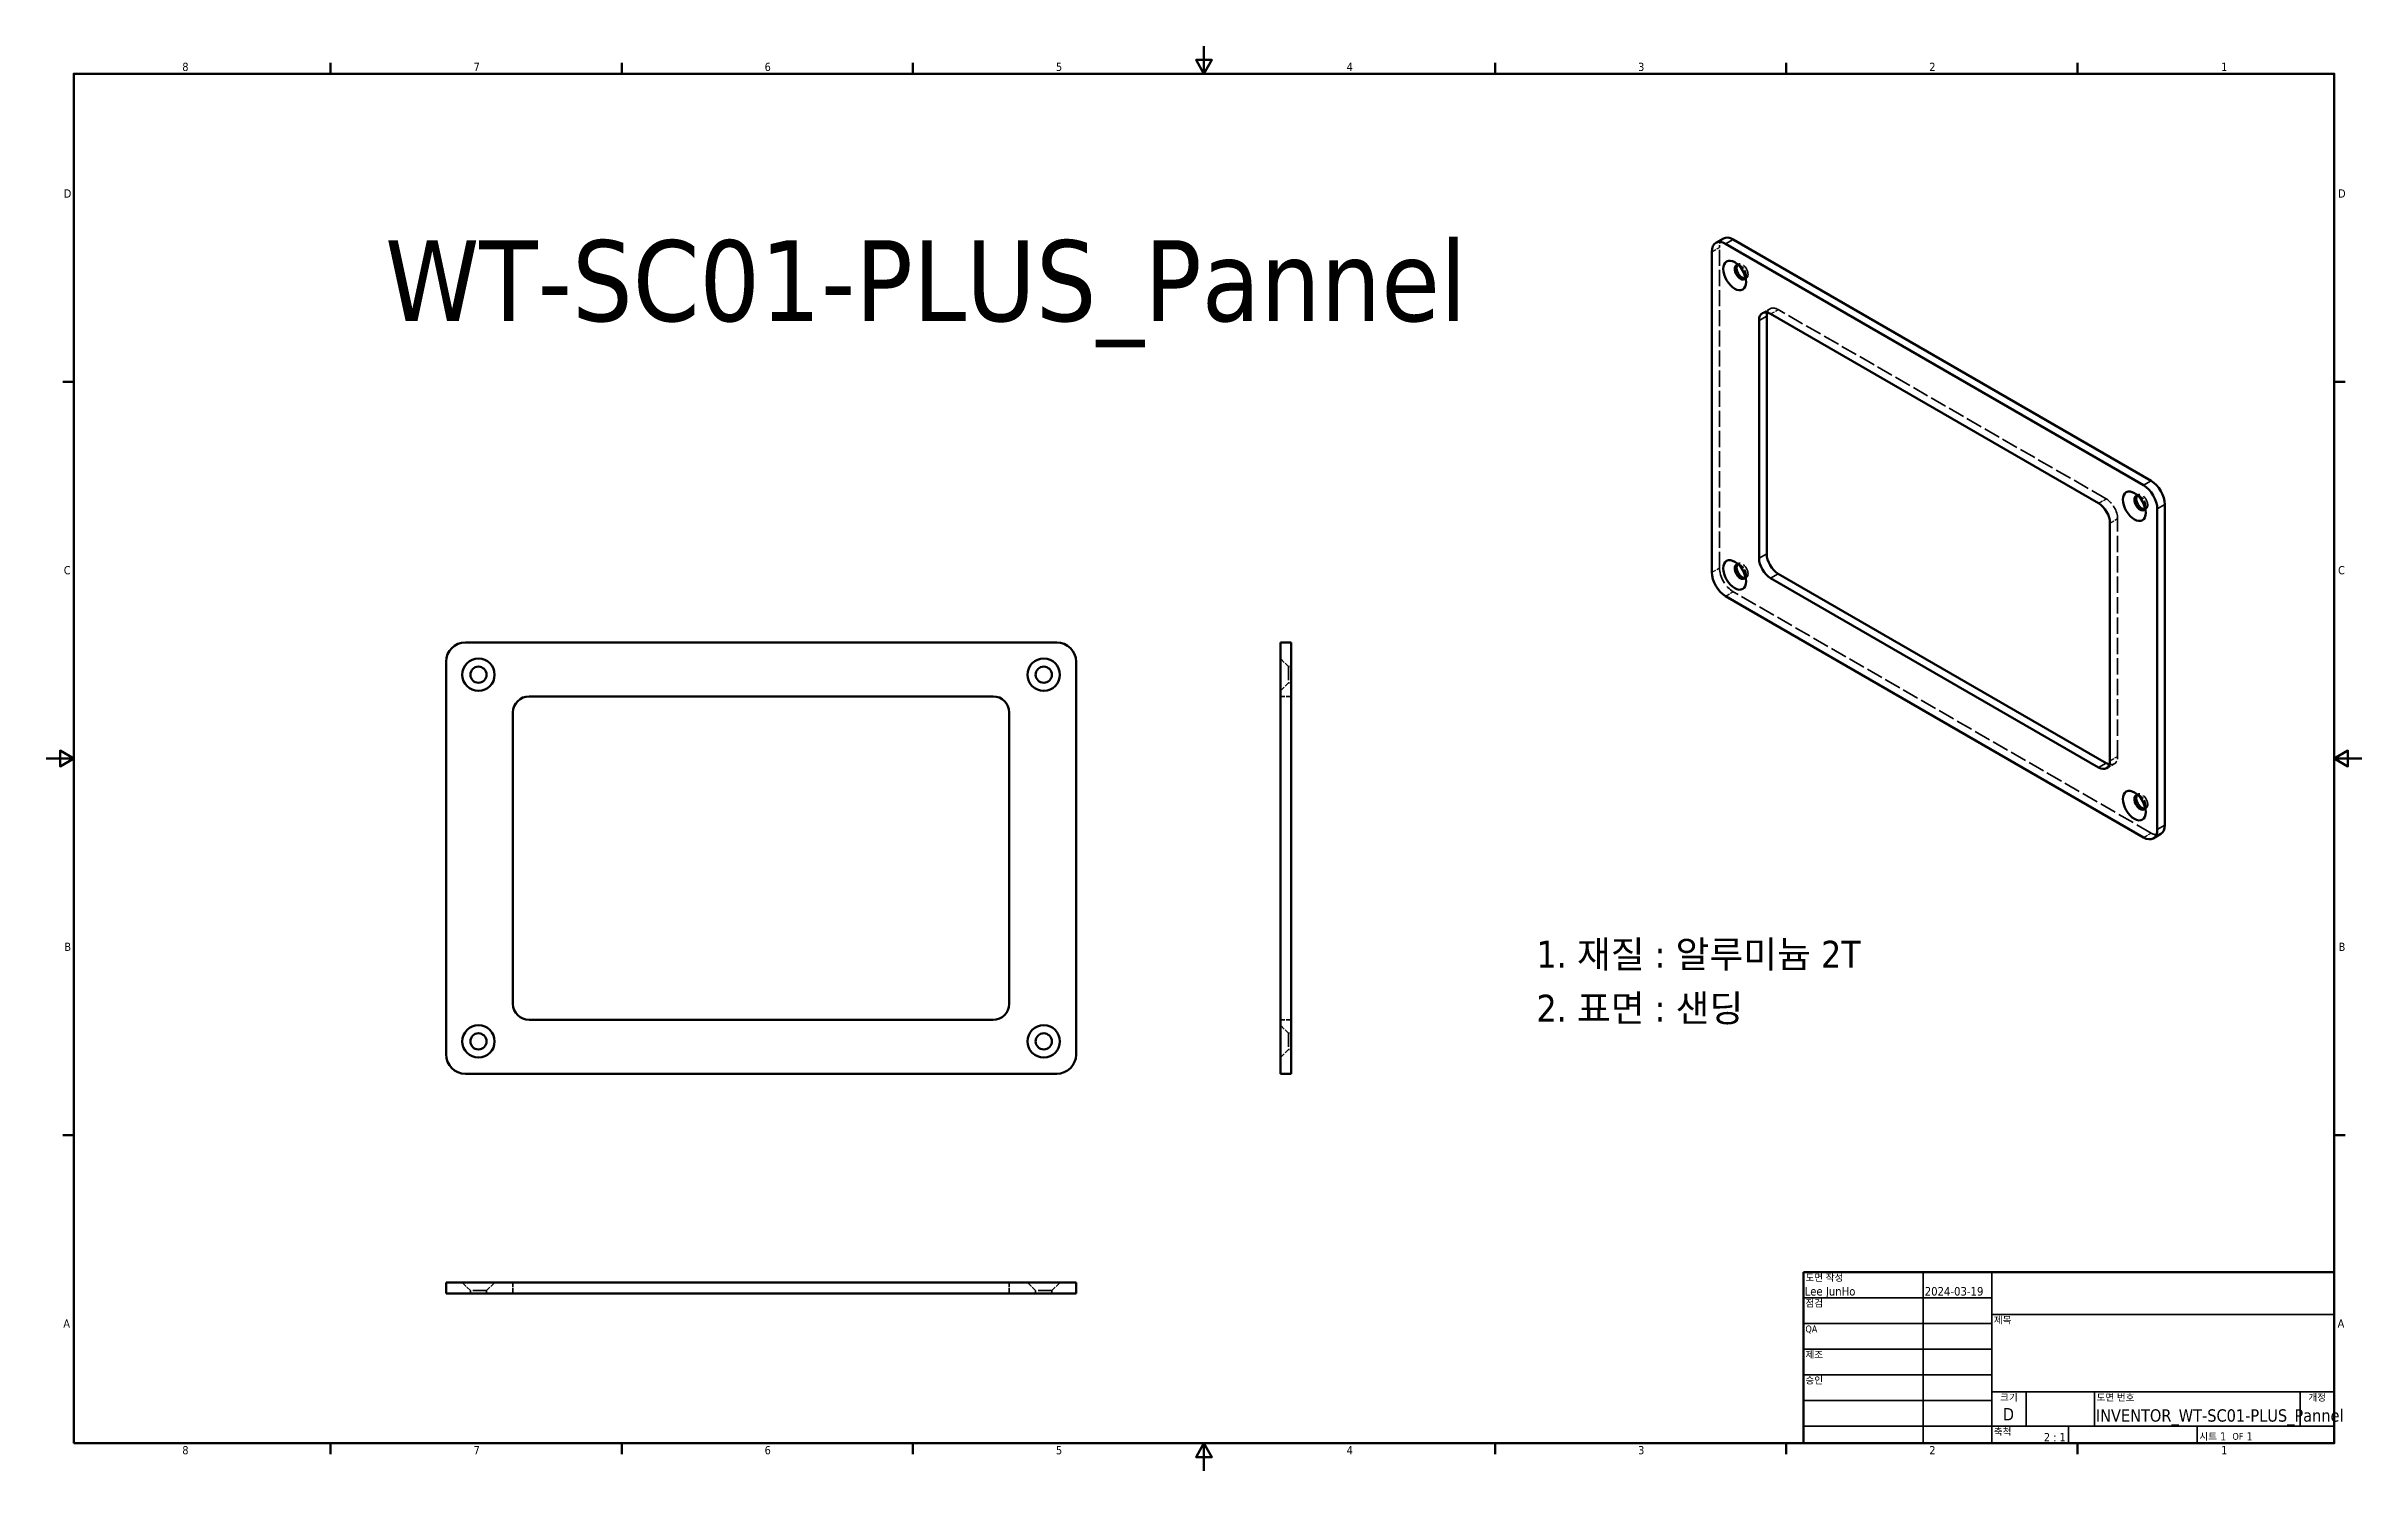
# Model space of a CAD drawing. Header units: millimetres. Extents: x -504 to -75, y -311 to -47.
import ezdxf
from ezdxf.enums import TextEntityAlignment as Align

# ---------------------------------------------------------------- set-up
doc = ezdxf.new("R2010")
doc.units = ezdxf.units.MM
doc.header["$LTSCALE"] = 0.666667
doc.linetypes.add('DASHED', pattern=[0.2067, 0.1654, -0.0413])
for name, color, linetype, lineweight in [('경계(ANSI)', 7, 'Continuous', 70), ('외형선(ANSI)', 7, 'Continuous', 50), ('은선 (ANSI)', 7, 'DASHED', 35), ('제목(ANSI)', 7, 'Continuous', 50), ('좁은 외형선(ANSI)', 7, 'Continuous', 35), ('좁은 은선 (ANSI)', 7, 'DASHED', 25)]:
    doc.layers.add(name, color=color, linetype=linetype, lineweight=lineweight)
doc.styles.add('주 텍스트 (ANSI)', font='tahoma.ttf')
doc.styles.add('텍스트 스타일30', font='tahoma.ttf')
doc.styles.add('텍스트 스타일38', font='tahoma.ttf')
doc.styles.add('텍스트 스타일39', font='tahoma.ttf')

# ---------------------------------------------------------------- blocks, each defined once
blk = doc.blocks.new('경계 기본 경계')
at = {"layer": '경계(ANSI)'}
for p, q in [((107.95, 533.4), (107.95, 537.46)), ((215.9, 533.4), (215.9, 537.46)), ((323.85, 533.4), (323.85, 537.46)), ((539.75, 533.4), (539.75, 537.46)), ((647.7, 533.4), (647.7, 537.46)), ((755.65, 533.4), (755.65, 537.46)), ((12.7, 419.1), (8.64, 419.1)), ((850.9, 419.1), (854.96, 419.1)), ((12.7, 139.7), (8.64, 139.7)), ((850.9, 139.7), (854.96, 139.7)), ((107.95, 25.4), (107.95, 21.34)), ((215.9, 25.4), (215.9, 21.34)), ((323.85, 25.4), (323.85, 21.34)), ((539.75, 25.4), (539.75, 21.34)), ((647.7, 25.4), (647.7, 21.34)), ((755.65, 25.4), (755.65, 21.34))]:
    blk.add_line(p, q, dxfattribs=at)
at = {"layer": '경계(ANSI)', "flags": 128}
for points in [[(431.8, 543.56), (431.8, 533.4), (428.87, 538.48), (434.73, 538.48), (431.8, 533.4)], [(12.7, 25.4), (12.7, 533.4), (850.9, 533.4), (850.9, 25.4), (12.7, 25.4)], [(2.54, 279.4), (12.7, 279.4), (7.62, 282.33), (7.62, 276.47), (12.7, 279.4)], [(861.06, 279.4), (850.9, 279.4), (855.98, 282.33), (855.98, 276.47), (850.9, 279.4)], [(431.8, 15.24), (431.8, 25.4), (428.87, 20.32), (434.73, 20.32), (431.8, 25.4)]]:
    blk.add_lwpolyline(points, dxfattribs=at)
at = {"layer": '경계(ANSI)', "char_height": 3.05, "attachment_point": 7, "style": '주 텍스트 (ANSI)'}
for s, insert in [('8', (52.98, 534.35)), ('7', (160.98, 534.42)), ('6', (268.9, 534.35)), ('5', (376.93, 534.35)), ('4', (484.71, 534.42)), ('3', (592.78, 534.35)), ('2', (700.75, 534.42)), ('1', (808.94, 534.42)), ('D', (9.04, 487.43)), ('D', (852.32, 487.43)), ('C', (9.04, 347.67)), ('C', (852.32, 347.67)), ('B', (9.23, 208.03)), ('B', (852.51, 208.03)), ('A', (8.86, 68.33)), ('A', (852.14, 68.33)), ('8', (52.98, 21.27)), ('7', (160.98, 21.34)), ('6', (268.9, 21.27)), ('5', (376.93, 21.27)), ('4', (484.71, 21.34)), ('3', (592.78, 21.27)), ('2', (700.75, 21.34)), ('1', (808.94, 21.34))]:
    blk.add_mtext(s, dxfattribs=dict(at, insert=insert))
blk = doc.blocks.new('제목 블록 ANSI - 대형')
at = {"layer": '제목(ANSI)'}
for p, q in [((127, 189.23), (127, 125.73)), ((323.85, 189.23), (127, 189.23)), ((323.85, 125.73), (323.85, 189.23)), ((127, 125.73), (323.85, 125.73))]:
    blk.add_line(p, q, dxfattribs=at)
at = {"layer": '제목(ANSI)', "lineweight": 35}
for p, q in [((171.45, 125.73), (171.45, 189.23)), ((196.85, 125.73), (196.85, 189.23)), ((127, 179.7), (196.85, 179.7)), ((196.85, 173.48), (323.85, 173.48)), ((127, 170.18), (196.85, 170.18)), ((127, 160.65), (196.85, 160.65)), ((127, 151.13), (196.85, 151.13)), ((127, 141.6), (196.85, 141.6)), ((323.85, 144.78), (196.85, 144.78)), ((209.55, 132.08), (209.55, 144.78)), ((234.95, 132.08), (234.95, 144.78)), ((311.15, 132.08), (311.15, 144.78)), ((196.85, 132.08), (127, 132.08)), ((323.85, 132.08), (196.85, 132.08)), ((225.3, 132.08), (225.3, 125.73)), ((273.05, 132.08), (273.05, 125.73))]:
    blk.add_line(p, q, dxfattribs=at)
at = {"layer": '제목(ANSI)', "style": '텍스트 스타일38'}
for s, p in [('도면 작성', (127.76, 188.47)), ('점검', (127.76, 178.94)), ('제목', (197.61, 172.72)), ('QA', (127.76, 169.42)), ('제조', (127.76, 159.89)), ('승인', (127.76, 150.37)), ('도면 번호', (235.71, 144.02)), ('축척', (197.61, 131.32))]:
    blk.add_text(s, height=2.54, dxfattribs=at).set_placement(p, align=Align.TOP_LEFT)
for s, p in [('크기', (203.2, 144.02)), ('개정', (317.5, 144.02))]:
    blk.add_text(s, height=2.54, dxfattribs=at).set_placement(p, align=Align.TOP_CENTER)
at = {"layer": '제목(ANSI)', "insert": (273.81, 126.49), "char_height": 3.048, "attachment_point": 7, "style": '주 텍스트 (ANSI)'}
blk.add_mtext('\\A1;\\fTahoma|b0|i0;\\H2.5400;시트\\fTahoma|b0|i0;\\H3.0480; 1  \\fTahoma|b0|i0;\\H2.5400;OF\\fTahoma|b0|i0;\\H3.0480; 1 ', dxfattribs=at)
at = {"layer": '제목(ANSI)'}
for tag, p, height, style in [('작성자_001', (127.44, 180.53), 3.17, '텍스트 스타일39'), ('작성_날짜_001', (171.98, 180.53), 3.17, '텍스트 스타일39'), ('시트_크기_001', (200.93, 134.24), 4.57, '텍스트 스타일30'), ('부품_번호_001', (235.49, 132.95), 4.57, '텍스트 스타일30'), ('초기_뷰_축척_001', (212.64, 126.56), 3.05, '주 텍스트 (ANSI)')]:
    blk.add_attdef(tag, p, '', height=height, dxfattribs=dict(at, style=style))
at = {"layer": '제목(ANSI)', "style": '텍스트 스타일39'}
for tag, p in [('회사', (260.35, 181.36)), ('리비전_번호', (317.5, 136.52))]:
    blk.add_attdef(tag, text='', height=3.17, dxfattribs=at).set_placement(p, align=Align.MIDDLE_CENTER)
for tag, p in [('점검자', (127.76, 170.94)), ('점검_날짜', (172.21, 170.94)), ('제조_승인자', (127.76, 151.89)), ('제조_승인_날짜', (172.21, 151.89)), ('엔지니어링_승인자', (127.76, 142.37)), ('엔지니어링_승인_날짜', (172.21, 142.37))]:
    blk.add_attdef(tag, text='', height=3.17, dxfattribs=at).set_placement(p, align=Align.BOTTOM_LEFT)
at = {"layer": '제목(ANSI)', "style": '텍스트 스타일30'}
blk.add_attdef('제목', text='', height=4.57, dxfattribs=at).set_placement((197.61, 158.06), align=Align.MIDDLE_LEFT)

msp = doc.modelspace()

# ---------------------------------------------------------------- linework, layer by layer
at = {"layer": '외형선(ANSI)'}
for p, q in [((-195.18, -84.96), (-195.18, -144.41)), ((-194.43, -83.32), (-193.02, -82.5)), ((-115.13, -128.25), (-192.63, -83.49)), ((-191.22, -82.68), (-113.72, -127.44)), ((-186.41, -141.81), (-186.41, -97.72)), ((-184.99, -96.9), (-184.99, -140.99)), ((-184.29, -96.49), (-123.48, -131.6)), ((-112.59, -192.1), (-112.59, -132.66)), ((-111.17, -131.85), (-111.17, -191.29)), ((-121.36, -135.28), (-121.36, -179.37)), ((-123.48, -180.59), (-184.29, -145.48)), ((-182.87, -144.67), (-122.06, -179.78)), ((-192.63, -148.81), (-115.13, -193.57)), ((-316.63, -157.42), (-426.23, -157.4)), ((-275.15, -157.42), (-275.15, -157.4)), ((-275.15, -157.4), (-273.15, -157.4)), ((-275.15, -157.42), (-275.15, -161.02)), ((-273.15, -157.4), (-273.15, -157.42)), ((-273.15, -161.02), (-273.15, -157.42)), ((-429.83, -161), (-429.83, -233.8)), ((-313.03, -233.82), (-313.03, -161.02)), ((-275.15, -233.82), (-275.15, -161.02)), ((-273.15, -161.02), (-273.15, -233.82)), ((-417.43, -224.42), (-417.43, -170.42)), ((-414.43, -167.42), (-328.43, -167.42)), ((-325.43, -170.42), (-325.43, -224.42)), ((-113.33, -193.75), (-111.92, -192.94)), ((-328.43, -227.42), (-414.43, -227.42)), ((-275.15, -233.82), (-275.15, -237.42)), ((-273.15, -237.42), (-273.15, -233.82)), ((-426.23, -237.4), (-316.63, -237.42)), ((-275.15, -237.42), (-273.15, -237.42)), ((-429.83, -276.13), (-429.83, -278.13)), ((-426.23, -276.13), (-429.83, -276.13)), ((-429.83, -278.13), (-426.23, -278.13)), ((-426.23, -276.13), (-316.63, -276.13)), ((-316.63, -278.13), (-426.23, -278.13)), ((-313.03, -276.13), (-316.63, -276.13)), ((-316.63, -278.13), (-313.03, -278.13)), ((-313.03, -276.13), (-313.03, -278.13))]:
    msp.add_line(p, q, dxfattribs=at)
for centre, radius in [((-423.83, -163.4), 3), ((-423.83, -163.4), 1.5), ((-319.03, -163.4), 3), ((-319.03, -163.4), 1.5), ((-423.83, -231.4), 3), ((-423.83, -231.4), 1.5), ((-319.03, -231.4), 3), ((-319.03, -231.4), 1.5)]:
    msp.add_circle(centre, radius, dxfattribs=at)
for centre, radius, start, end in [((-426.23, -161), 3.6, 90, 180), ((-316.63, -161.02), 3.6, 0, 90), ((-414.43, -170.42), 3, 90, 180), ((-328.43, -170.42), 3, 0, 90), ((-414.43, -224.42), 3, 180, 270), ((-328.43, -224.42), 3, 270, 0), ((-426.23, -233.8), 3.6, 180, 270), ((-316.63, -233.82), 3.6, 270, 0)]:
    msp.add_arc(centre, radius, start, end, dxfattribs=at)
for centre, major_axis, start_param, end_param in [((-192.63, -86.43), (-1.8, 3.12), 5.497787, 7.068583), ((-191.22, -85.62), (-1.8, 3.12), 5.497787, 6.283185), ((-189.87, -88.76), (-0.75, 1.3), 5.921818, 9.786145), ((-189.52, -88.56), (-0.75, 1.3), 0.237941, 2.903652), ((-184.29, -98.94), (-1.5, 2.6), 5.497787, 7.068583), ((-182.87, -98.13), (1.5, -2.6), 3.632475, 3.926991), ((-115.13, -131.19), (-1.8, 3.12), 3.926991, 5.497787), ((-113.72, -130.38), (1.8, -3.12), 0.785398, 2.356194), ((-123.48, -134.05), (1.5, -2.6), 0.785398, 2.356194), ((-115.77, -131.55), (-0.75, 1.3), 5.921818, 9.786145), ((-115.42, -131.34), (-0.75, 1.3), 0.237941, 2.903652), ((-182.87, -142.22), (1.5, -2.6), 3.926991, 5.497787), ((-192.63, -145.87), (1.8, -3.12), 3.926991, 5.497787), ((-189.87, -144.28), (-0.75, 1.3), 5.921818, 9.786145), ((-189.52, -144.08), (-0.75, 1.3), 0.237941, 2.903652), ((-184.29, -143.03), (-1.5, 2.6), 0.785398, 2.356194), ((-123.48, -178.14), (1.5, -2.6), 5.497787, 7.068583), ((-122.06, -177.33), (1.5, -2.6), 5.497787, 5.792303), ((-115.77, -187.07), (-0.75, 1.3), 5.921818, 9.786145), ((-115.42, -186.86), (-0.75, 1.3), 0.237941, 2.903652), ((-115.13, -190.64), (1.8, -3.12), 5.497787, 7.068583), ((-113.72, -189.82), (1.8, -3.12), 0, 0.785398)]:
    msp.add_ellipse(centre, major_axis=major_axis, ratio=0.57735, start_param=start_param, end_param=end_param, dxfattribs=at)
for centre in [(-190.93, -89.37), (-116.83, -132.16), (-190.93, -144.9), (-116.83, -187.68)]:
    msp.add_ellipse(centre, major_axis=(1.5, -2.6), ratio=0.57735, dxfattribs=at)
at = {"layer": '은선 (ANSI)', "ltscale": 27.092405}
msp.add_line((-193.76, -143.59), (-193.76, -84.15), dxfattribs=at)
at = {"layer": '은선 (ANSI)', "ltscale": 8.080843}
for p, q in [((-189.87, -87.54), (-190.93, -86.92)), ((-188.81, -89.37), (-188.81, -90.6)), ((-115.77, -130.32), (-116.83, -129.71)), ((-114.71, -132.16), (-114.71, -133.38)), ((-189.87, -143.06), (-190.93, -142.45)), ((-188.81, -144.9), (-188.81, -146.12)), ((-273.65, -161.9), (-275.15, -160.4)), ((-273.65, -164.9), (-275.15, -166.4)), ((-115.77, -185.84), (-116.83, -185.23)), ((-114.71, -187.68), (-114.71, -188.9)), ((-273.65, -229.9), (-275.15, -228.4)), ((-273.65, -232.9), (-275.15, -234.4)), ((-425.33, -277.63), (-426.83, -276.13)), ((-422.33, -277.63), (-420.83, -276.13)), ((-320.53, -277.63), (-322.03, -276.13)), ((-317.53, -277.63), (-316.03, -276.13))]:
    msp.add_line(p, q, dxfattribs=at)
at = {"layer": '은선 (ANSI)', "ltscale": 1.904597}
for p, q in [((-190.27, -87.26), (-190.62, -87.46)), ((-188.77, -89.86), (-189.12, -90.06)), ((-116.17, -130.04), (-116.52, -130.25)), ((-114.67, -132.64), (-115.02, -132.84)), ((-190.27, -142.78), (-190.62, -142.98)), ((-188.77, -145.38), (-189.12, -145.58)), ((-273.15, -161.9), (-273.65, -161.9)), ((-273.15, -164.9), (-273.65, -164.9)), ((-116.17, -185.56), (-116.52, -185.77)), ((-114.67, -188.16), (-115.02, -188.37)), ((-273.15, -229.9), (-273.65, -229.9)), ((-273.15, -232.9), (-273.65, -232.9)), ((-425.33, -278.13), (-425.33, -277.63)), ((-422.33, -278.13), (-422.33, -277.63)), ((-320.53, -278.13), (-320.53, -277.63)), ((-317.53, -278.13), (-317.53, -277.63))]:
    msp.add_line(p, q, dxfattribs=at)
at = {"layer": '은선 (ANSI)', "ltscale": 7.618686}
for p, q in [((-185.79, -96.34), (-184.37, -95.53)), ((-275.15, -167.42), (-273.15, -167.42)), ((-121.98, -180.74), (-120.56, -179.92)), ((-275.15, -227.42), (-273.15, -227.42)), ((-417.43, -276.13), (-417.43, -278.13)), ((-325.43, -276.13), (-325.43, -278.13))]:
    msp.add_line(p, q, dxfattribs=at)
at = {"layer": '은선 (ANSI)', "ltscale": 27.737461}
msp.add_line((-122.06, -130.79), (-182.87, -95.68), dxfattribs=at)
at = {"layer": '은선 (ANSI)', "ltscale": 27.499809}
msp.add_line((-119.94, -178.55), (-119.94, -134.46), dxfattribs=at)
at = {"layer": '은선 (ANSI)', "ltscale": 27.907213}
msp.add_line((-113.72, -192.76), (-191.22, -148), dxfattribs=at)
at = {"layer": '은선 (ANSI)', "ltscale": 22.798204}
for p, q in [((-273.65, -161.9), (-273.65, -164.9)), ((-273.65, -229.9), (-273.65, -232.9)), ((-422.33, -277.63), (-425.33, -277.63)), ((-317.53, -277.63), (-320.53, -277.63))]:
    msp.add_line(p, q, dxfattribs=at)
at = {"layer": '은선 (ANSI)', "ltscale": 10.770705}
for centre, major_axis, start_param, end_param in [((-191.22, -85.62), (-1.8, 3.12), 0, 0.785398), ((-113.72, -189.82), (1.8, -3.12), 5.497787, 6.283185)]:
    msp.add_ellipse(centre, major_axis=major_axis, ratio=0.57735, start_param=start_param, end_param=end_param, dxfattribs=at)
at = {"layer": '은선 (ANSI)', "ltscale": 26.251633}
for centre in [(-189.52, -88.56), (-115.42, -131.34), (-189.52, -144.08), (-115.42, -186.86)]:
    msp.add_ellipse(centre, major_axis=(0.75, -1.3), ratio=0.57735, start_param=6.045244, end_param=9.662719, dxfattribs=at)
at = {"layer": '은선 (ANSI)', "ltscale": 13.821474}
for centre in [(-189.87, -88.76), (-115.77, -131.55), (-189.87, -144.28), (-115.77, -187.07)]:
    msp.add_ellipse(centre, major_axis=(0.75, -1.3), ratio=0.57735, start_param=0.361367, end_param=2.780226, dxfattribs=at)
at = {"layer": '은선 (ANSI)', "ltscale": 14.585466}
for centre, major_axis, start_param, end_param in [((-182.87, -98.13), (-1.5, 2.6), 5.497787, 6.774068), ((-122.06, -177.33), (1.5, -2.6), 5.792303, 7.068583)]:
    msp.add_ellipse(centre, major_axis=major_axis, ratio=0.57735, start_param=start_param, end_param=end_param, dxfattribs=at)
at = {"layer": '은선 (ANSI)', "ltscale": 22.798204}
msp.add_ellipse((-122.06, -133.24), major_axis=(-1.5, 2.6), ratio=0.57735, start_param=3.926991, end_param=5.497787, dxfattribs=at)
at = {"layer": '은선 (ANSI)', "ltscale": 27.357845}
msp.add_ellipse((-191.22, -145.06), major_axis=(-1.8, 3.12), ratio=0.57735, start_param=0.785398, end_param=2.356194, dxfattribs=at)
at = {"layer": '좁은 외형선(ANSI)'}
for p, q in [((-192.63, -83.49), (-191.22, -82.68)), ((-186.41, -97.72), (-184.99, -96.9)), ((-115.13, -128.25), (-113.72, -127.44)), ((-112.59, -132.66), (-111.17, -131.85)), ((-186.41, -141.81), (-184.99, -140.99)), ((-184.29, -145.48), (-182.87, -144.67)), ((-123.48, -180.59), (-122.06, -179.78)), ((-112.59, -192.1), (-111.17, -191.29))]:
    msp.add_line(p, q, dxfattribs=at)
at = {"layer": '좁은 은선 (ANSI)', "ltscale": 7.618686}
for p, q in [((-195.18, -84.96), (-193.76, -84.15)), ((-184.29, -96.49), (-182.87, -95.68)), ((-123.48, -131.6), (-122.06, -130.79)), ((-121.36, -135.28), (-119.94, -134.46)), ((-195.18, -144.41), (-193.76, -143.59)), ((-192.63, -148.81), (-191.22, -148)), ((-121.36, -179.37), (-119.94, -178.55)), ((-115.13, -193.57), (-113.72, -192.76))]:
    msp.add_line(p, q, dxfattribs=at)

# ---------------------------------------------------------------- block references
at = {"xscale": 0.5, "yscale": 0.5, "zscale": 0.5}
msp.add_blockref('경계 기본 경계', (-505.22, -318.64), dxfattribs=at)
ref = msp.add_blockref('제목 블록 ANSI - 대형', (-241.69, -368.8), dxfattribs=dict(xscale=0.5, yscale=0.5, zscale=0.5))
ref.add_attrib('작성자_001', 'Lee JunHo', (-177.97, -278.54), dxfattribs={"layer": '제목(ANSI)', "height": 1.587, "style": '텍스트 스타일39'})
ref.add_attrib('작성_날짜_001', '2024-03-19', (-155.7, -278.54), dxfattribs={"layer": '제목(ANSI)', "height": 1.587, "style": '텍스트 스타일39'})
ref.add_attrib('부품_번호_001', 'INVENTOR_WT-SC01-PLUS_Pannel', (-123.98, -301.92), dxfattribs={"layer": '제목(ANSI)', "height": 2.286, "style": '텍스트 스타일30'})
ref.add_attrib('시트_크기_001', 'D', (-141.23, -301.69), dxfattribs={"layer": '제목(ANSI)', "height": 2.29, "style": '텍스트 스타일30'})
ref.add_attrib('초기_뷰_축척_001', '2 : 1', (-133.6, -305.56), dxfattribs={"layer": '제목(ANSI)', "height": 1.524, "style": '주 텍스트 (ANSI)'})

# ---------------------------------------------------------------- texts
at = {"style": '주 텍스트 (ANSI)'}
for s, height, p in [('WT-SC01-PLUS_Pannel', 15, (-441.15, -97.82)), ('1. 재질 : 알루미늄 2T', 5, (-227.68, -217.74)), ('2. 표면 : 샌딩', 5, (-227.68, -227.75))]:
    msp.add_text(s, height=height, dxfattribs=at).set_placement(p)

doc.saveas('drawing.dxf')
